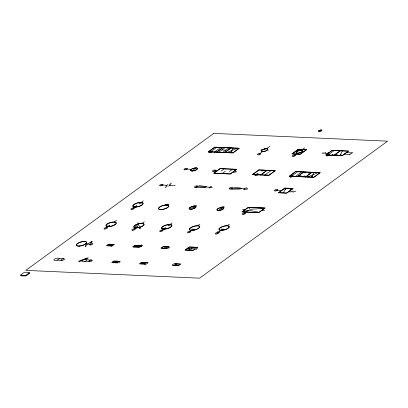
<?xml version="1.0" encoding="UTF-8"?>
<svg xmlns="http://www.w3.org/2000/svg" width="408" height="408" viewBox="0 0 408 408"><rect width="100%" height="100%" fill="white"/><g stroke="black" fill="none" stroke-linecap="round" stroke-linejoin="round"><path stroke-width="0.61" d="M230.831 152.847L230.918 151.761L231.836 151.603L230.831 152.847L233.106 147.961M311.768 177.245L311.85 176.159L312.768 176.001L311.768 177.245L314.038 172.36M340.124 155.662L340.206 154.576L341.124 154.423L340.124 155.662L342.394 150.781M140.036 228.577L140.143 227.486L139.215 227.761L140.036 228.577L137.797 222.605M323.009 152.403L322.743 153.673L325.788 152.531L325.528 153.796L328.919 152.669M285.09 188.981L285.758 188.787M285.768 188.843L285.161 188.894M290.19 189.286L290.858 189.093M290.868 189.149L290.261 189.2M191.326 230.428L191.765 229.102L194.371 229.22L191.326 230.428L189.174 231.994M220.886 230.403L221.325 229.077L223.931 229.189L220.886 230.403L218.734 231.968M85.746 246.473L86.037 245.789L85.491 245.922L85.746 246.473A8.14 2.851 -15.7 0 1 92.193 241.781L90.53 242.245L92.193 241.781M283.662 192.239L285.432 188.904M285.728 188.894L285.121 189.037M216.893 147.237L210.451 151.934M135.119 226.685L137.674 224.823M214.445 152.113L220.886 147.416M114.954 262.426L116.693 261.156M264.767 175.139L271.208 170.442M297.83 171.635L291.383 176.333M295.377 176.511L301.823 171.814M334.315 150.419L327.874 155.117M283.948 192.239L283.392 192.229M290.817 189.21L290.221 189.343M21.481 275.211L20.675 275.798L25.403 276.012L26.209 275.425L20.4 275.155L24.429 272.223L29.641 272.457L25.286 275.696L26.326 275.742L29.855 273.171L28.81 273.125M105.733 228.261L107.88 226.695M114.322 221.998L116.474 220.432M132.585 208.687L134.732 207.121M141.173 202.424L143.325 200.858M165.816 186.079L167.963 184.513M165.056 187.706L167.209 186.14M169.356 184.574L171.503 183.008M168.596 186.206L170.748 184.64M216.424 152.199L222.87 147.502M216.617 152.209L223.064 147.512M191.888 170.993L196.182 167.861M218.601 152.296L225.043 147.604M222.595 152.48L229.036 147.783M224.573 152.566L231.02 147.869M224.767 152.577L231.214 147.88M133.549 229.505L135.696 227.939M142.137 223.242L144.289 221.677M221.054 171.105L224.278 168.754M222.003 173.64L225.226 171.289M229.398 171.477L232.621 169.131M259.126 154.112L262.482 151.669M260.809 150.032L267.347 148.124L269.866 146.283M161.364 230.75L163.659 229.077M169.804 224.599L172.105 222.921M256.617 174.772L257.688 173.992M261.987 170.86L263.058 170.075M260.59 174.95L267.036 170.253M260.788 174.961L267.23 170.264M164.189 248.054L165.607 247.024M218.892 210.038L222.146 207.968L221.274 208.417L220.881 208.345L221.009 208.1L221.896 207.845M197.768 225.731L199.915 224.165M293.898 155.672L297.254 153.224M295.581 151.592L302.114 149.68L304.638 147.844M227.327 225.706L229.475 224.14M243.841 213.67L248.569 210.227L257.785 212.022M297.356 176.598L303.802 171.901M297.554 176.608L303.996 171.911M299.533 176.695L300.609 175.914M304.904 172.783L305.98 171.998M331.867 155.295L332.744 154.652M303.526 176.873L304.603 176.093M308.897 172.961L309.973 172.176M333.846 155.382L340.292 150.685M334.04 155.392L340.486 150.695M305.505 176.965L311.952 172.268M305.704 176.97L312.145 172.273M335.861 155.474L336.743 154.831M349.365 154.831L352.589 152.48M237.278 148.15L226.659 152.658M318.209 172.548L307.591 177.057M78.637 261.737L88.388 257.856M295.882 191.071L292.837 192.219L293.102 190.949L290.057 192.091L289.971 190.806M190.434 208.34L194.662 207.091M107.809 245.794L112.863 244.356M133.987 246.968L139.046 245.534M140.842 263.9L145.901 262.461M244.004 211.405L248.569 210.227M232.229 172.645L236.584 171.799L234.911 170.687M262.65 208.478L249.859 209.289L248.87 207.861M193.984 248.977L191.724 248.875M195.998 187.7L205.617 187.481M230.77 189.256L240.389 189.042M319.24 131.009L320.265 131.055M340.139 150.797L332.189 150.44L326.043 154.918L333.999 155.275M340.338 150.802L348.289 151.159L342.149 155.637L334.193 155.28M346.489 152.623L352.053 152.873M222.717 147.614L214.766 147.257L208.621 151.735L216.577 152.092M222.916 147.625L230.867 147.976M231.066 147.987L239.017 148.344L232.876 152.821L224.92 152.464M344.342 154.188L349.901 154.438M332.102 154.622L333.392 154.678M336.095 154.8L337.385 154.861M221.825 149.95L225.818 150.129M216.77 152.102L224.726 152.454M266.888 170.365L258.932 170.009L252.787 174.486L260.743 174.843M267.082 170.376L275.038 170.728L268.892 175.205L260.936 174.848M303.649 172.013L295.698 171.656L289.553 176.134L297.509 176.491M303.848 172.018L311.804 172.375M311.998 172.385L319.954 172.742L313.808 177.22L305.852 176.863M261.288 170.83L262.681 170.891M304.21 172.752L305.597 172.814M308.203 172.931L309.59 172.992M185.691 169.055L191.25 169.305M214.098 170.794L216.883 170.916M256.994 173.961L258.381 174.022M299.911 175.884L301.303 175.945M303.904 176.062L305.296 176.123M297.702 176.496L305.658 176.853M161.328 185.048L166.892 185.298M169.672 185.421L175.236 185.671M196.095 186.604L210.003 187.226M230.867 188.159L244.774 188.787M276.063 190.184L281.627 190.434M242.429 209.452L245.208 209.579M261.9 210.324L264.68 210.446M197.661 247.33L189.317 246.957L185.018 250.089L193.361 250.461M197.508 247.442L189.358 247.075L185.365 249.987L193.514 250.354M114.255 244.418L108.691 244.173L106.544 245.738L112.108 245.983M140.439 245.596L134.875 245.346L132.727 246.911L138.286 247.161M168.769 246.871L163.205 246.621L161.058 248.186L166.622 248.436M114.107 244.53L108.737 244.29L106.891 245.636L112.256 245.876M140.286 245.708L134.921 245.468L133.069 246.815L138.44 247.054M168.621 246.978L163.251 246.738L161.405 248.084L166.77 248.324M85.639 243.979L91.203 244.229M59.145 258.596A2.723 0.954 -15.7 0 1 55.325 260.462A2.723 0.954 -15.7 0 1 55.065 258.82A2.723 0.954 -15.7 0 1 59.145 258.596L63.842 258.789M86.96 259.84A2.723 0.954 -15.7 0 1 83.14 261.707A2.723 0.954 -15.7 0 1 82.88 260.064A2.723 0.954 -15.7 0 1 86.96 259.84L91.657 260.034M119.473 261.278L113.909 261.033L111.761 262.599L117.326 262.844M147.288 262.528L141.724 262.278L139.577 263.843L145.141 264.093M175.103 263.772L180.667 264.022L178.52 265.588L172.956 265.338M119.325 261.39L113.954 261.151L112.108 262.497L117.478 262.737M147.14 262.635L141.77 262.395L139.924 263.741L145.289 263.981M174.956 263.879L180.321 264.119L178.475 265.465L173.104 265.225M56.992 260.146L61.695 260.355M84.808 261.39L89.51 261.599M241.556 188.19L233.606 187.185M206.785 186.629L198.839 185.63M86.904 257.805L87.501 258.208M86.017 258.157L86.618 258.56M85.129 258.514L85.731 258.912M84.242 258.866L84.844 259.264M83.354 259.218L83.956 259.621M82.467 259.57L83.069 259.973M81.58 259.921L82.181 260.324M80.697 260.273L81.294 260.676M79.81 260.63L80.412 261.028M78.922 260.982L79.524 261.38M176.496 263.833L177.256 265.531M302.114 149.68L302.955 151.919M267.347 148.124L268.184 150.363M109.772 225.313L109.334 226.644L106.728 226.527L109.772 225.313M136.624 205.744L136.185 207.07L133.579 206.953L136.624 205.744M139.72 202.475L139.281 203.806L142.331 202.592L139.72 202.475M137.588 226.557L137.149 227.888L134.543 227.771L137.588 226.557M165.403 227.802L164.965 229.133L162.359 229.016L165.403 227.802M168.499 224.538L168.06 225.869L171.105 224.655L168.499 224.538M191.663 247.534L191.454 248.156L192.882 247.585L191.663 247.534M217.433 231.912L216.99 233.243L220.04 232.03L217.433 231.912M213.756 133.385L25.796 270.382L199.645 278.164L387.6 141.168L213.756 133.385M214.72 147.14L208.274 151.837L232.917 152.939L239.363 148.242L214.72 147.14M111.716 244.851L110.961 245.402L112.185 245.162L111.716 244.851M220.106 168.57L213.659 173.267L230.347 174.012L236.793 169.315L220.106 168.57M220.147 168.688L214.006 173.165L230.306 173.895L236.446 169.417L220.147 168.688M211.013 186.492L208.998 187.96L212.262 187.328L211.013 186.492M137.889 246.024L137.134 246.575L138.358 246.335L137.889 246.024M258.886 169.891L252.44 174.588L268.938 175.328L275.38 170.631L258.886 169.891M319.005 130.376L318.245 130.927L321.356 131.065L322.111 130.514L319.005 130.376M320.851 129.836L318.485 131.56L319.51 131.606L321.876 129.882L320.851 129.836M298.314 149.221L291.873 153.918L300.217 154.29L306.663 149.593L298.314 149.221M298.36 149.338L292.215 153.816L300.171 154.173L306.316 149.695L298.36 149.338M246.116 187.808L243.428 189.761L247.784 188.919L246.116 187.808M188.771 248.375L187.828 249.064L189.358 248.768L188.771 248.375M295.652 171.539L289.206 176.236L313.854 177.337L320.295 172.64L295.652 171.539M248.431 207.228L241.985 211.925L258.677 212.675L265.118 207.978L248.431 207.228M248.477 207.346L242.332 211.823L258.631 212.553L264.777 208.075L248.477 207.346M332.143 150.322L325.696 155.014L342.19 155.754L348.636 151.057L332.143 150.322M284.85 188.088L278.404 192.785L286.748 193.157L293.194 188.46L284.85 188.088M284.896 188.205L278.751 192.683L286.707 193.04L292.847 188.562L284.896 188.205M192.449 170.988A3.631 1.27 -15.7 0 0 197.543 168.499A3.631 1.27 -15.7 0 0 192.107 168.8A3.631 1.27 -15.7 0 0 192.449 170.988M192.561 170.881A3.376 1.183 -15.7 0 0 197.299 168.565A3.376 1.183 -15.7 0 0 192.244 168.841A3.376 1.183 -15.7 0 0 192.561 170.881M218.892 210.416A3.376 1.183 -15.7 0 0 223.63 208.095A3.376 1.183 -15.7 0 0 218.576 208.376A3.376 1.183 -15.7 0 0 218.892 210.416M218.78 210.523A3.631 1.27 -15.7 0 0 223.875 208.034A3.631 1.27 -15.7 0 0 218.438 208.335A3.631 1.27 -15.7 0 0 218.78 210.523M191.077 209.171A3.376 1.183 -15.7 0 0 195.815 206.851A3.376 1.183 -15.7 0 0 190.76 207.131A3.376 1.183 -15.7 0 0 191.077 209.171M190.964 209.279A3.631 1.27 -15.7 0 0 196.059 206.785A3.631 1.27 -15.7 0 0 190.623 207.085A3.631 1.27 -15.7 0 0 190.964 209.279M161.287 209.595A5.452 1.907 -15.7 0 0 168.922 205.856A5.452 1.907 -15.7 0 0 160.772 206.31A5.452 1.907 -15.7 0 0 161.287 209.595M161.395 209.488A5.197 1.821 -15.7 0 0 168.677 205.923A5.197 1.821 -15.7 0 0 160.905 206.356A5.197 1.821 -15.7 0 0 161.395 209.488M209.661 152.709A1.805 0.632 -15.7 0 0 212.196 151.47A1.805 0.632 -15.7 0 0 209.493 151.618A1.805 0.632 -15.7 0 0 209.661 152.709M258.341 154.892A1.805 0.632 -15.7 0 0 260.875 153.648A1.805 0.632 -15.7 0 0 258.167 153.801A1.805 0.632 -15.7 0 0 258.341 154.892M293.107 156.448A1.805 0.632 -15.7 0 0 295.642 155.208A1.805 0.632 -15.7 0 0 292.939 155.356A1.805 0.632 -15.7 0 0 293.107 156.448M327.083 155.892A1.805 0.632 -15.7 0 0 329.618 154.652A1.805 0.632 -15.7 0 0 326.915 154.8A1.805 0.632 -15.7 0 0 327.083 155.892M290.598 177.108A1.805 0.632 -15.7 0 0 293.128 175.868A1.805 0.632 -15.7 0 0 290.425 176.016A1.805 0.632 -15.7 0 0 290.598 177.108M255.826 175.552A1.805 0.632 -15.7 0 0 258.361 174.313A1.805 0.632 -15.7 0 0 255.658 174.461A1.805 0.632 -15.7 0 0 255.826 175.552M184.901 169.83A1.805 0.632 -15.7 0 0 187.435 168.591A1.805 0.632 -15.7 0 0 184.732 168.744A1.805 0.632 -15.7 0 0 184.901 169.83M213.313 171.569A1.805 0.632 -15.7 0 0 215.847 170.33A1.805 0.632 -15.7 0 0 213.144 170.478A1.805 0.632 -15.7 0 0 213.313 171.569M275.278 190.964A1.805 0.632 -15.7 0 0 277.812 189.72A1.805 0.632 -15.7 0 0 275.104 189.873A1.805 0.632 -15.7 0 0 275.278 190.964M230.076 188.94A1.805 0.632 -15.7 0 0 232.611 187.7A1.805 0.632 -15.7 0 0 229.908 187.848A1.805 0.632 -15.7 0 0 230.076 188.94M195.31 187.379A1.805 0.632 -15.7 0 0 197.839 186.14A1.805 0.632 -15.7 0 0 195.136 186.293A1.805 0.632 -15.7 0 0 195.31 187.379M160.538 185.824A1.805 0.632 -15.7 0 0 163.072 184.584A1.805 0.632 -15.7 0 0 160.369 184.732A1.805 0.632 -15.7 0 0 160.538 185.824M243.056 214.445A1.805 0.632 -15.7 0 0 245.591 213.206A1.805 0.632 -15.7 0 0 242.888 213.359A1.805 0.632 -15.7 0 0 243.056 214.445M221.728 208.172A1.805 0.632 -15.7 0 0 224.257 206.933A1.805 0.632 -15.7 0 0 221.554 207.085A1.805 0.632 -15.7 0 0 221.728 208.172M193.912 206.927A1.805 0.632 -15.7 0 0 196.442 205.688A1.805 0.632 -15.7 0 0 193.739 205.836A1.805 0.632 -15.7 0 0 193.912 206.927M166.097 205.683A1.805 0.632 -15.7 0 0 168.626 204.444A1.805 0.632 -15.7 0 0 165.923 204.592A1.805 0.632 -15.7 0 0 166.097 205.683M131.794 209.467A1.805 0.632 -15.7 0 0 134.329 208.223A1.805 0.632 -15.7 0 0 131.626 208.376A1.805 0.632 -15.7 0 0 131.794 209.467M216.204 234.019A1.805 0.632 -15.7 0 0 218.739 232.779A1.805 0.632 -15.7 0 0 216.036 232.927A1.805 0.632 -15.7 0 0 216.204 234.019M188.389 232.774A1.805 0.632 -15.7 0 0 190.924 231.53A1.805 0.632 -15.7 0 0 188.221 231.683A1.805 0.632 -15.7 0 0 188.389 232.774M160.574 231.525A1.805 0.632 -15.7 0 0 163.108 230.285A1.805 0.632 -15.7 0 0 160.405 230.438A1.805 0.632 -15.7 0 0 160.574 231.525M132.758 230.28A1.805 0.632 -15.7 0 0 135.293 229.041A1.805 0.632 -15.7 0 0 132.59 229.189A1.805 0.632 -15.7 0 0 132.758 230.28M104.943 229.036A1.805 0.632 -15.7 0 0 107.477 227.797A1.805 0.632 -15.7 0 0 104.774 227.945A1.805 0.632 -15.7 0 0 104.943 229.036M194.723 249.676A1.805 0.632 -15.7 0 0 197.258 248.436A1.805 0.632 -15.7 0 0 194.555 248.584A1.805 0.632 -15.7 0 0 194.723 249.676M166.908 248.426A1.805 0.632 -15.7 0 0 169.442 247.187A1.805 0.632 -15.7 0 0 166.739 247.34A1.805 0.632 -15.7 0 0 166.908 248.426M139.092 247.182A1.805 0.632 -15.7 0 0 141.627 245.942A1.805 0.632 -15.7 0 0 138.924 246.095A1.805 0.632 -15.7 0 0 139.092 247.182M111.277 245.937A1.805 0.632 -15.7 0 0 113.812 244.698A1.805 0.632 -15.7 0 0 111.109 244.846A1.805 0.632 -15.7 0 0 111.277 245.937M139.924 246.58A1.805 0.632 -15.7 0 0 142.458 245.341A1.805 0.632 -15.7 0 0 139.755 245.489A1.805 0.632 -15.7 0 0 139.924 246.58M90.418 245.004A1.805 0.632 -15.7 0 0 92.948 243.765A1.805 0.632 -15.7 0 0 90.245 243.913A1.805 0.632 -15.7 0 0 90.418 245.004M173.242 265.333A1.805 0.632 -15.7 0 0 175.777 264.088A1.805 0.632 -15.7 0 0 173.074 264.241A1.805 0.632 -15.7 0 0 173.242 265.333M145.427 264.083A1.805 0.632 -15.7 0 0 147.961 262.844A1.805 0.632 -15.7 0 0 145.258 262.997A1.805 0.632 -15.7 0 0 145.427 264.083M117.611 262.839A1.805 0.632 -15.7 0 0 120.146 261.599A1.805 0.632 -15.7 0 0 117.443 261.747A1.805 0.632 -15.7 0 0 117.611 262.839M89.796 261.594A1.805 0.632 -15.7 0 0 92.33 260.355A1.805 0.632 -15.7 0 0 89.627 260.503A1.805 0.632 -15.7 0 0 89.796 261.594M61.98 260.35A1.805 0.632 -15.7 0 0 64.515 259.111A1.805 0.632 -15.7 0 0 61.812 259.259A1.805 0.632 -15.7 0 0 61.98 260.35M297.891 153.112A3.152 1.102 -15.7 0 0 302.313 150.95A3.152 1.102 -15.7 0 0 297.595 151.21A3.152 1.102 -15.7 0 0 297.891 153.112M297.784 153.219A3.407 1.193 -15.7 0 0 302.558 150.884A3.407 1.193 -15.7 0 0 297.463 151.164A3.407 1.193 -15.7 0 0 297.784 153.219M263.124 151.552A3.152 1.102 -15.7 0 0 267.541 149.389A3.152 1.102 -15.7 0 0 262.829 149.654A3.152 1.102 -15.7 0 0 263.124 151.552M263.012 151.664A3.407 1.193 -15.7 0 0 267.786 149.328A3.407 1.193 -15.7 0 0 262.691 149.609A3.407 1.193 -15.7 0 0 263.012 151.664M135.578 207.116A5.452 1.907 -15.7 0 0 143.218 203.378A5.452 1.907 -15.7 0 0 135.063 203.832A5.452 1.907 -15.7 0 0 135.578 207.116M135.691 207.004A5.197 1.821 -15.7 0 0 142.968 203.444A5.197 1.821 -15.7 0 0 135.201 203.873A5.197 1.821 -15.7 0 0 135.691 207.004M221.733 230.398A5.452 1.907 -15.7 0 0 229.367 226.659A5.452 1.907 -15.7 0 0 221.218 227.113A5.452 1.907 -15.7 0 0 221.733 230.398M221.845 230.285A5.197 1.821 -15.7 0 0 229.123 226.726A5.197 1.821 -15.7 0 0 221.35 227.154A5.197 1.821 -15.7 0 0 221.845 230.285M192.173 230.423A5.452 1.907 -15.7 0 0 199.808 226.685A5.452 1.907 -15.7 0 0 191.658 227.139A5.452 1.907 -15.7 0 0 192.173 230.423M192.285 230.316A5.197 1.821 -15.7 0 0 199.563 226.751A5.197 1.821 -15.7 0 0 191.791 227.179A5.197 1.821 -15.7 0 0 192.285 230.316M164.47 229.066A5.197 1.821 -15.7 0 0 171.748 225.507A5.197 1.821 -15.7 0 0 163.98 225.935A5.197 1.821 -15.7 0 0 164.47 229.066M164.358 229.179A5.452 1.907 -15.7 0 0 171.998 225.44A5.452 1.907 -15.7 0 0 163.843 225.889A5.452 1.907 -15.7 0 0 164.358 229.179M136.542 227.929A5.452 1.907 -15.7 0 0 144.182 224.196A5.452 1.907 -15.7 0 0 136.027 224.645A5.452 1.907 -15.7 0 0 136.542 227.929M136.654 227.822A5.197 1.821 -15.7 0 0 143.932 224.257A5.197 1.821 -15.7 0 0 136.165 224.691A5.197 1.821 -15.7 0 0 136.654 227.822M108.727 226.685A5.452 1.907 -15.7 0 0 116.367 222.946A5.452 1.907 -15.7 0 0 108.212 223.4A5.452 1.907 -15.7 0 0 108.727 226.685M108.839 226.578A5.197 1.821 -15.7 0 0 116.117 223.013A5.197 1.821 -15.7 0 0 108.349 223.446A5.197 1.821 -15.7 0 0 108.839 226.578M189.868 249.482A1.545 0.541 -15.7 0 0 192.035 248.426A1.545 0.541 -15.7 0 0 189.72 248.554A1.545 0.541 -15.7 0 0 189.868 249.482M79.096 246.131A5.452 1.907 -15.7 0 0 86.731 242.393A5.452 1.907 -15.7 0 0 78.581 242.847A5.452 1.907 -15.7 0 0 79.096 246.131M79.203 246.024A5.197 1.821 -15.7 0 0 86.486 242.459A5.197 1.821 -15.7 0 0 78.713 242.893A5.197 1.821 -15.7 0 0 79.203 246.024"/></g></svg>
